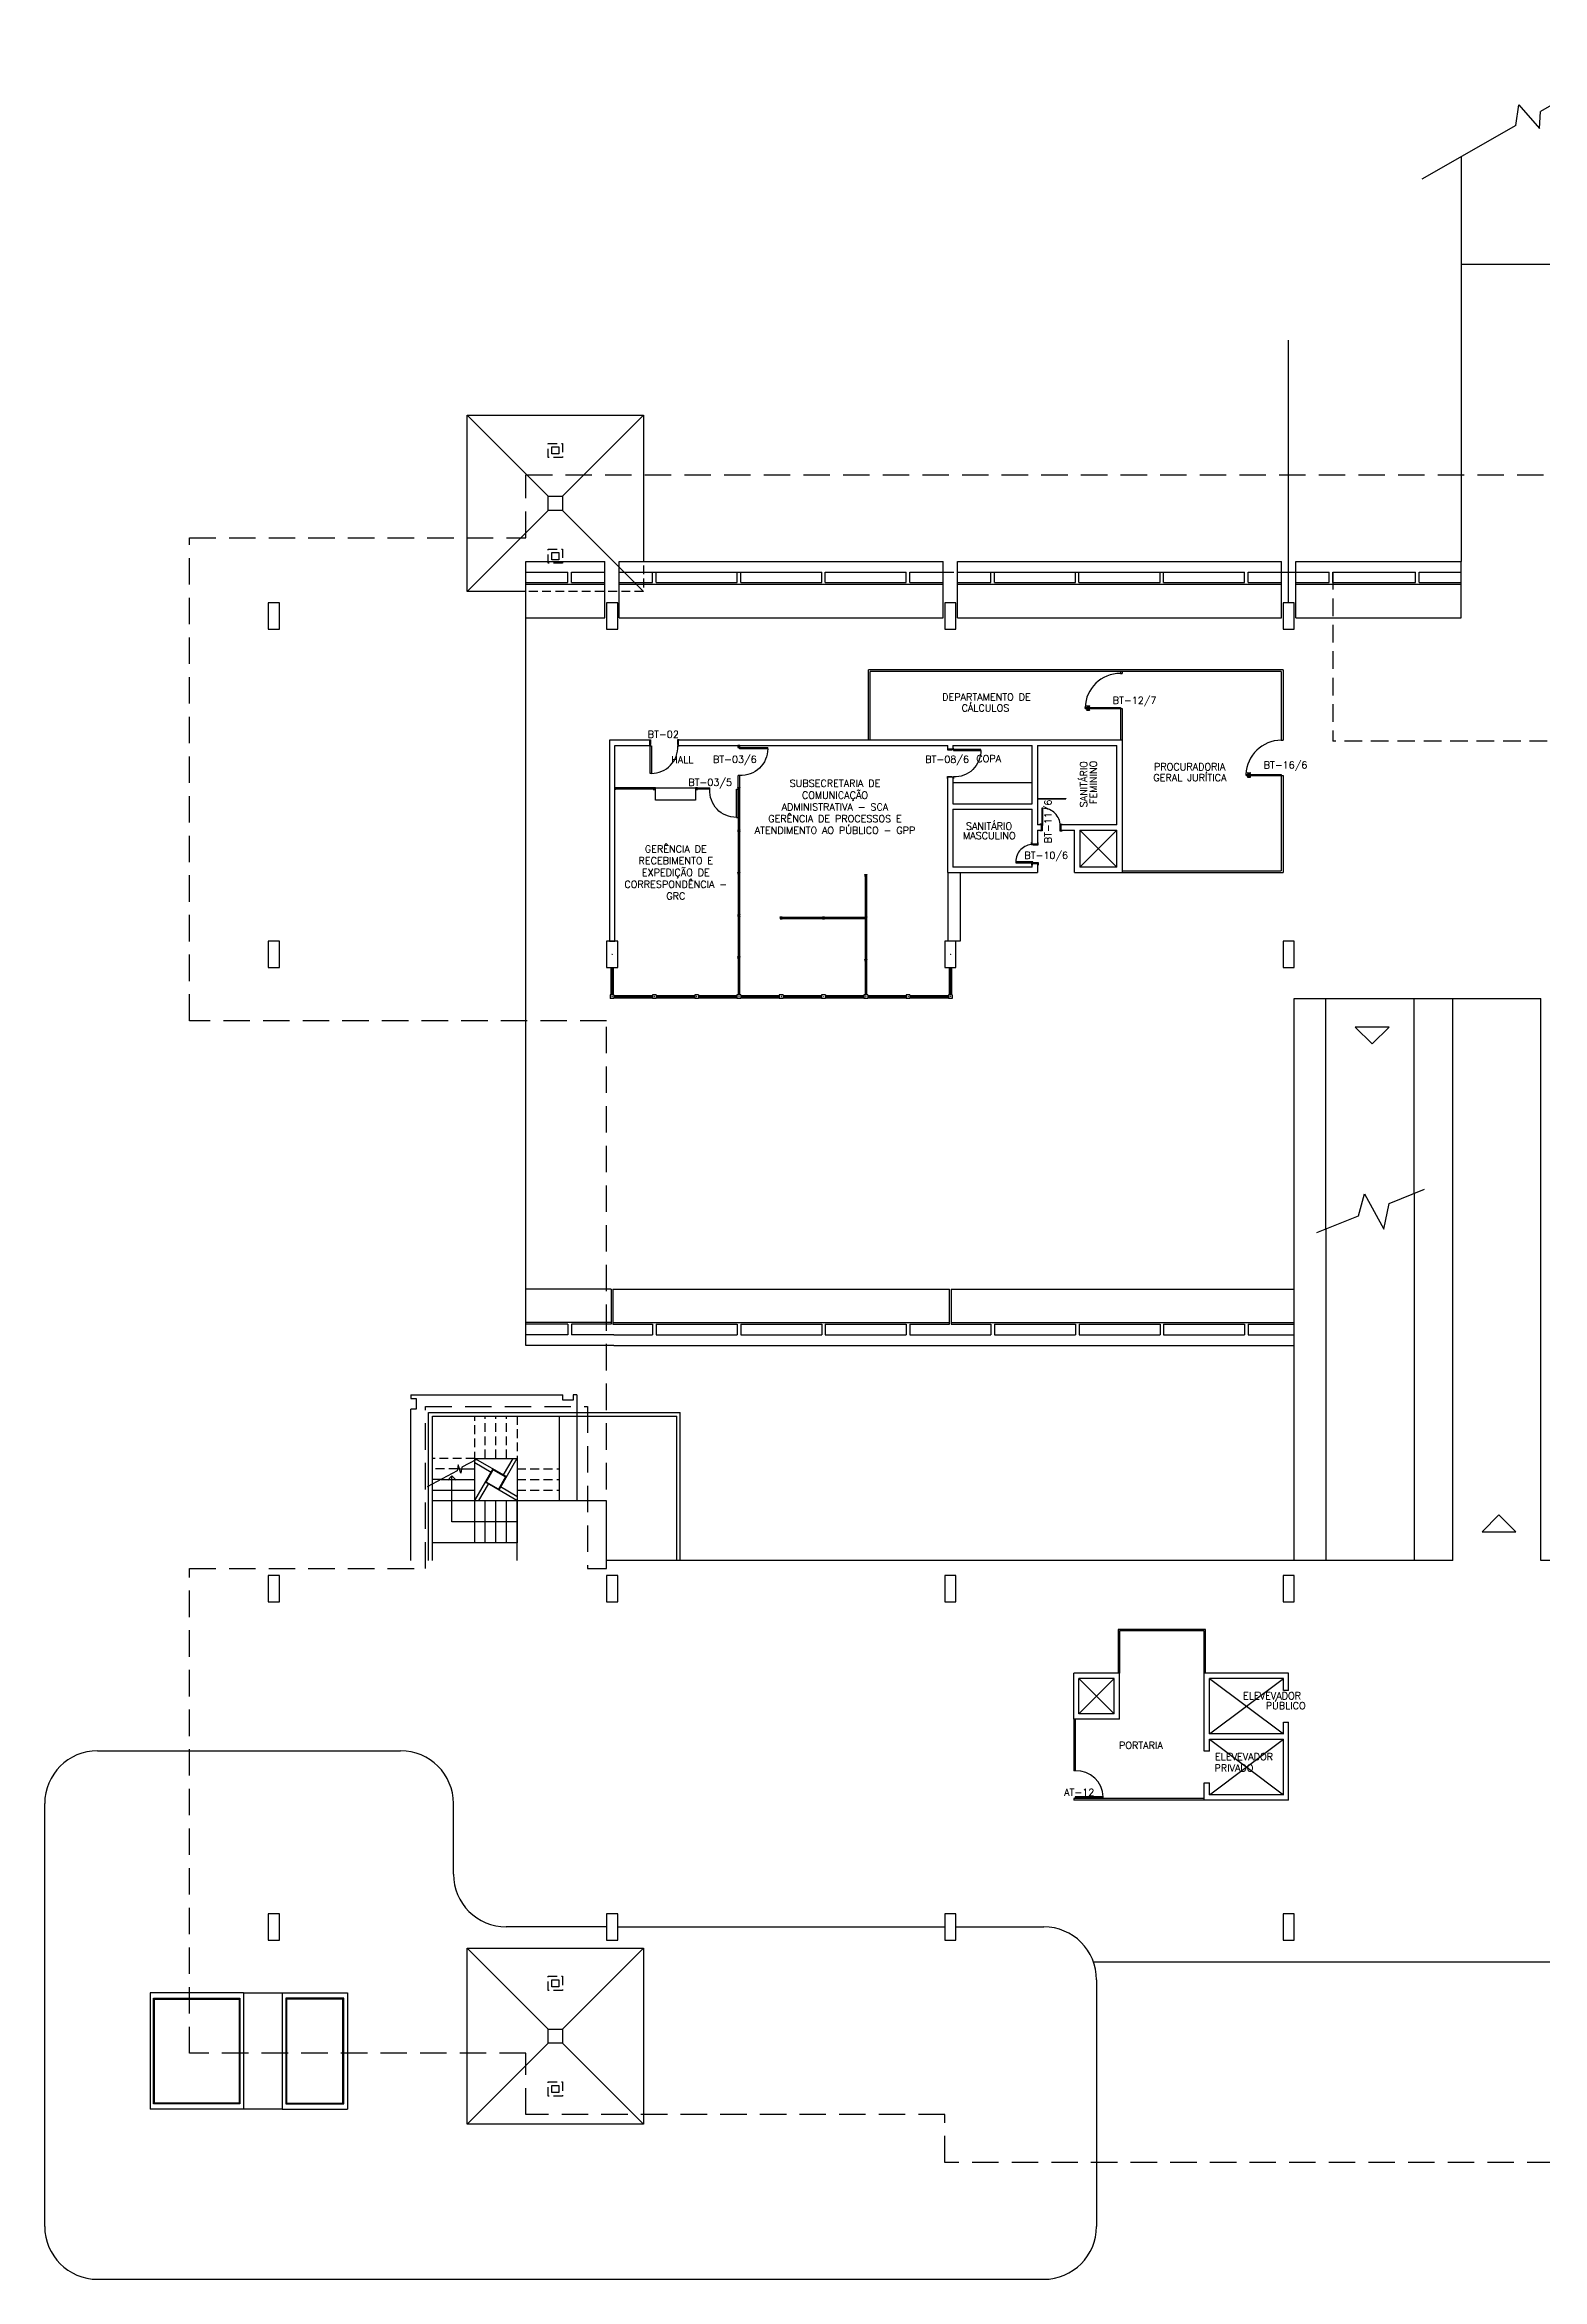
# Model space of a CAD drawing. Header units: millimetres. Extents: x 2324 to 2430, y 1100 to 1170.
# Drawn here: x 2323.6 to 2366.1, y 1106.3 to 1169.8 of the extents above; entities that cross this region are included whole.
import ezdxf
from ezdxf.enums import TextEntityAlignment as Align

# ---------------------------------------------------------------- set-up
doc = ezdxf.new("R2010")
doc.units = ezdxf.units.MM
doc.linetypes.add('DASHED', pattern=[0.75, 0.5, -0.25])
doc.linetypes.add('HIDDEN', pattern=[0.375, 0.25, -0.125])
for name, color, linetype in [('1', 1, 'Continuous'), ('ALVENARIA', 2, 'Continuous'), ('DIV', 2, 'Continuous'), ('ESQUADRIA', 1, 'Continuous'), ('MOB-WC', 2, 'Continuous'), ('PILAR', 2, 'Continuous'), ('PISO', 1, 'Continuous'), ('PORTA', 2, 'Continuous'), ('PROJ', 1, 'HIDDEN'), ('PROJECAO', 1, 'HIDDEN'), ('TEXTO', 2, 'Continuous'), ('TEXTO-ENDEREÇO', 2, 'Continuous')]:
    doc.layers.add(name, color=color, linetype=linetype)
doc.styles.add('UNB-100', font='simplex.shx', dxfattribs={"height": 0.2})
doc.styles.add('UNB-100-1', font='simplex.shx', dxfattribs={"height": 0.4})

# ---------------------------------------------------------------- blocks, each defined once
blk = doc.blocks.new('ESQ')
for p, q in [((-0.004, 0), (0.004, 0)), ((0, 0.004), (0, -0.004)), ((0.055, 0.03), (0.055, -0.03)), ((0.055, 0.03), (1.145, 0.03)), ((0.055, 0.01), (1.145, 0.01)), ((1.145, 0.03), (1.145, -0.03)), ((1.204, 0), (1.196, 0)), ((1.2, 0.004), (1.2, -0.004)), ((0.055, -0.01), (1.145, -0.01)), ((0.055, -0.03), (1.145, -0.03))]:
    blk.add_line(p, q)
blk = doc.blocks.new('ESQMT')
for p, q in [((-0.055, 0.055), (-0.055, -0.055)), ((0.055, 0.055), (-0.055, 0.055)), ((0.055, 0.055), (0.055, -0.055)), ((0.055, -0.055), (-0.055, -0.055))]:
    blk.add_line(p, q)
blk = doc.blocks.new('ESQPILAR')
for p, q in [((-0.004, 0), (0.004, 0)), ((0, 0.004), (0, -0.004)), ((0.375, 0.03), (1.145, 0.03)), ((0.375, -0.03), (0.375, 0.03)), ((0.375, 0.01), (1.145, 0.01)), ((1.145, 0.03), (1.145, -0.03)), ((1.204, 0), (1.196, 0)), ((1.2, 0.004), (1.2, -0.004)), ((0.375, -0.01), (1.145, -0.01)), ((0.375, -0.03), (1.145, -0.03))]:
    blk.add_line(p, q)
blk = doc.blocks.new('PRT')
for p, q in [((-0.03, 0), (-0.03, 0.01)), ((-0.03, 0.01), (0.02, 0.01)), ((0, -0.15), (0, 0)), ((0.02, 0.01), (0.02, -0.12)), ((0.83, 0.01), (0.78, 0.01)), ((0.78, 0.01), (0.78, -0.12)), ((0.8, -0.15), (0.8, 0)), ((0.83, 0), (0.83, 0.01)), ((-0.03, -0.16), (-0.03, -0.15)), ((0.01, -0.16), (-0.03, -0.16)), ((0.02, -0.12), (0.01, -0.12)), ((0.01, -0.12), (0.01, -0.16)), ((0.01, -0.16), (0.04, -0.16)), ((0.01, -0.94), (0.01, -0.16)), ((0.04, -0.16), (0.04, -0.94)), ((0.78, -0.12), (0.79, -0.12)), ((0.79, -0.12), (0.79, -0.16)), ((0.79, -0.16), (0.83, -0.16)), ((0.83, -0.16), (0.83, -0.15)), ((0.04, -0.94), (0.01, -0.94))]:
    blk.add_line(p, q)
blk.add_arc((0.041, -0.19), 0.75, 269.95414, 2.29246)
blk = doc.blocks.new('MONT')
for p, q in [((-0.03, 0.03), (-0.03, 0.02)), ((-0.02, 0.03), (-0.03, 0.03)), ((-0.03, 0.02), (-0.025, 0.02)), ((-0.025, -0.02), (-0.025, 0.02)), ((-0.02, 0.025), (-0.02, 0.03)), ((-0.02, 0.025), (0.02, 0.025)), ((0.02, 0.02), (-0.02, 0.02)), ((-0.02, 0.02), (-0.02, -0.02)), ((-0.004, 0), (0.004, 0)), ((0, 0.004), (0, -0.004)), ((0.02, 0.03), (0.02, 0.025)), ((0.02, 0.03), (0.03, 0.03)), ((0.02, -0.02), (0.02, 0.02)), ((0.025, 0.02), (0.025, -0.02)), ((0.025, 0.02), (0.03, 0.02)), ((0.03, 0.03), (0.03, 0.02)), ((-0.025, -0.02), (-0.03, -0.02)), ((-0.03, -0.02), (-0.03, -0.03)), ((-0.03, -0.03), (-0.02, -0.03)), ((-0.02, -0.02), (0.02, -0.02)), ((0.02, -0.025), (-0.02, -0.025)), ((-0.02, -0.03), (-0.02, -0.025)), ((0.02, -0.03), (0.02, -0.025)), ((0.03, -0.03), (0.02, -0.03)), ((0.025, -0.02), (0.03, -0.02)), ((0.03, -0.02), (0.03, -0.03))]:
    blk.add_line(p, q)
blk = doc.blocks.new('DIVI12')
for p, q in [((-0.004, 0), (0.004, 0)), ((0, 0.004), (0, -0.004)), ((0.025, 0.02), (0.025, -0.02)), ((0.025, 0.02), (1.175, 0.02)), ((1.175, 0.02), (1.175, -0.02)), ((1.204, 0), (1.196, 0)), ((1.2, 0.004), (1.2, -0.004)), ((0.025, -0.02), (1.175, -0.02))]:
    blk.add_line(p, q)
blk = doc.blocks.new('IMONT')
for p, q in [((0, 0.025), (0.02, 0.025)), ((0, 0.025), (0, -0.025)), ((0.02, 0.02), (0.005, 0.02)), ((0.005, 0.02), (0.005, -0.02)), ((0.02, 0.03), (0.02, 0.025)), ((0.02, 0.03), (0.03, 0.03)), ((0.02, -0.02), (0.02, 0.02)), ((0.025, 0.02), (0.025, -0.02)), ((0.025, 0.02), (0.03, 0.02)), ((0.03, 0.03), (0.03, 0.02)), ((0.02, -0.025), (0, -0.025)), ((0.005, -0.02), (0.02, -0.02)), ((0.02, -0.03), (0.02, -0.025)), ((0.03, -0.03), (0.02, -0.03)), ((0.025, -0.02), (0.03, -0.02)), ((0.03, -0.02), (0.03, -0.03))]:
    blk.add_line(p, q)
blk = doc.blocks.new('PDDIV12')
at = {"color": 2}
for p, q in [((-0.07, 0.82), (-0.07, 0.02)), ((-0.07, 0.82), (-0.03, 0.82)), ((-0.03, 0.02), (-0.03, 0.82)), ((-1.2, 0), (-1.21, 0)), ((-1.2, 0.01), (-1.2, -0.01)), ((-1.19, 0), (-1.2, 0)), ((-1.175, 0.02), (-1.175, -0.02)), ((-0.825, 0.02), (-1.175, 0.02)), ((-0.825, 0.02), (-0.825, -0.02)), ((-0.07, 0.02), (-0.03, 0.02)), ((-0.01, 0), (0.01, 0)), ((0, -0.01), (0, 0.01)), ((-1.175, -0.02), (-0.825, -0.02))]:
    blk.add_line(p, q, dxfattribs=at)
at = {"color": 1}
blk.add_arc((-0.071, 0.065), 0.755, 89.89813, 183.4171, dxfattribs=at)

msp = doc.modelspace()

# ---------------------------------------------------------------- linework, layer by layer
at = {"layer": '1', "linetype": 'Continuous'}
for p, q in [((2353.006, 1147.462), (2354.056, 1146.412)), ((2353.006, 1146.412), (2354.056, 1147.462)), ((2352.981, 1123.387), (2353.981, 1122.387)), ((2352.981, 1122.387), (2353.981, 1123.387)), ((2356.681, 1121.812), (2358.781, 1123.387)), ((2356.681, 1123.387), (2358.781, 1121.812)), ((2356.681, 1121.662), (2358.781, 1120.087)), ((2356.681, 1120.087), (2358.781, 1121.662))]:
    msp.add_line(p, q, dxfattribs=at)
at = {"layer": '1'}
for points in [[(2360.821, 1141.873), (2361.3, 1141.394), (2361.779, 1141.873)], [(2365.378, 1127.548), (2364.899, 1128.027), (2364.42, 1127.548)]]:
    msp.add_lwpolyline(points, close=True, dxfattribs=at)
at = {"layer": 'ALVENARIA', "linetype": 'Continuous'}
for p, q in [((2339.656, 1150.012), (2339.656, 1144.312)), ((2340.806, 1150.012), (2339.656, 1150.012)), ((2339.806, 1144.312), (2339.806, 1149.862)), ((2339.806, 1149.862), (2340.806, 1149.862)), ((2340.806, 1149.862), (2340.806, 1150.012)), ((2354.206, 1150.012), (2341.606, 1150.012)), ((2341.606, 1150.012), (2341.606, 1149.862)), ((2341.606, 1149.862), (2349.256, 1149.862)), ((2349.256, 1149.762), (2349.256, 1149.862)), ((2349.406, 1149.862), (2349.406, 1149.762)), ((2349.406, 1149.862), (2351.656, 1149.862)), ((2351.656, 1148.212), (2351.656, 1149.862)), ((2351.806, 1149.862), (2351.806, 1147.612)), ((2351.806, 1149.862), (2354.056, 1149.862)), ((2354.056, 1148.752), (2354.056, 1149.862)), ((2354.206, 1150.012), (2354.206, 1146.262)), ((2349.256, 1146.262), (2349.256, 1148.962)), ((2349.406, 1148.962), (2349.406, 1148.212)), ((2349.406, 1148.812), (2351.656, 1148.812)), ((2354.056, 1147.612), (2354.056, 1148.752)), ((2349.406, 1148.212), (2351.656, 1148.212)), ((2349.406, 1148.062), (2349.406, 1146.412)), ((2349.406, 1148.062), (2351.656, 1148.062)), ((2351.656, 1147.072), (2351.656, 1148.062)), ((2351.906, 1147.612), (2351.806, 1147.612)), ((2351.806, 1147.462), (2351.806, 1147.072)), ((2351.806, 1147.462), (2351.906, 1147.462)), ((2354.056, 1147.612), (2352.466, 1147.612)), ((2352.466, 1147.612), (2352.466, 1147.462)), ((2352.466, 1147.462), (2352.856, 1147.462)), ((2352.856, 1146.262), (2352.856, 1147.462)), ((2353.006, 1147.462), (2354.056, 1147.462)), ((2353.006, 1147.462), (2353.006, 1146.412)), ((2354.056, 1146.412), (2354.056, 1147.462)), ((2351.656, 1147.072), (2351.806, 1147.072)), ((2349.256, 1146.262), (2351.806, 1146.262)), ((2351.656, 1146.412), (2349.406, 1146.412)), ((2351.656, 1146.412), (2351.656, 1146.512)), ((2351.806, 1146.512), (2351.806, 1146.262)), ((2352.856, 1146.262), (2354.206, 1146.262)), ((2354.056, 1146.412), (2353.006, 1146.412)), ((2339.656, 1144.312), (2339.806, 1144.312)), ((2349.406, 1144.312), (2349.256, 1144.312)), ((2352.831, 1122.237), (2352.831, 1123.537)), ((2354.131, 1123.537), (2352.831, 1123.537)), ((2352.981, 1122.387), (2352.981, 1123.387)), ((2353.981, 1123.387), (2352.981, 1123.387)), ((2353.981, 1122.387), (2353.981, 1123.387)), ((2354.131, 1122.237), (2354.131, 1123.537)), ((2356.531, 1121.324), (2356.531, 1123.537)), ((2358.931, 1123.537), (2356.531, 1123.537)), ((2358.781, 1123.387), (2356.681, 1123.387)), ((2356.681, 1121.812), (2356.681, 1123.387)), ((2358.781, 1123.049), (2358.781, 1123.387)), ((2358.931, 1123.049), (2358.931, 1123.537)), ((2358.931, 1123.049), (2358.781, 1123.049)), ((2354.131, 1122.237), (2352.831, 1122.237)), ((2353.981, 1122.387), (2352.981, 1122.387)), ((2358.781, 1122.149), (2358.931, 1122.149)), ((2358.781, 1121.812), (2358.781, 1122.149)), ((2358.931, 1119.937), (2358.931, 1122.149)), ((2356.681, 1121.324), (2356.531, 1121.324)), ((2358.781, 1121.812), (2356.681, 1121.812)), ((2356.681, 1121.324), (2356.681, 1121.662)), ((2356.681, 1121.662), (2358.781, 1121.662)), ((2358.781, 1120.087), (2358.781, 1121.662)), ((2356.531, 1120.424), (2356.681, 1120.424)), ((2356.531, 1119.937), (2356.531, 1120.424)), ((2358.931, 1119.937), (2356.531, 1119.937)), ((2356.681, 1120.087), (2356.681, 1120.424)), ((2358.781, 1120.087), (2356.681, 1120.087))]:
    msp.add_line(p, q, dxfattribs=at)
at = {"layer": 'ALVENARIA'}
for p, q in [((2351.906, 1147.612), (2351.906, 1147.462)), ((2352.466, 1147.612), (2352.466, 1147.462)), ((2352.466, 1147.612), (2352.466, 1147.462)), ((2351.656, 1147.072), (2351.806, 1147.072)), ((2351.656, 1147.072), (2351.806, 1147.072)), ((2351.656, 1146.512), (2351.806, 1146.512))]:
    msp.add_line(p, q, dxfattribs=at)
at = {"layer": 'DIV', "linetype": 'Continuous'}
for p, q in [((2347.006, 1150.012), (2347.006, 1152.012)), ((2358.771, 1152.012), (2347.006, 1152.012)), ((2347.056, 1150.012), (2347.056, 1151.962)), ((2358.721, 1151.962), (2347.056, 1151.962)), ((2354.156, 1151.962), (2354.156, 1151.912)), ((2354.156, 1151.912), (2354.206, 1151.912)), ((2354.206, 1151.962), (2354.206, 1151.912)), ((2358.721, 1151.962), (2358.721, 1150.012)), ((2358.721, 1151.962), (2358.721, 1151.962)), ((2358.771, 1152.012), (2358.771, 1150.012)), ((2354.156, 1150.912), (2354.156, 1150.012)), ((2354.156, 1150.912), (2354.206, 1150.912)), ((2354.206, 1150.912), (2354.206, 1150.012)), ((2358.721, 1150.012), (2358.771, 1150.012)), ((2340.9, 1148.662), (2339.836, 1148.662)), ((2340.9, 1148.622), (2339.836, 1148.622)), ((2340.96, 1148.662), (2342.1, 1148.662)), ((2340.96, 1148.312), (2340.96, 1148.662)), ((2342.1, 1148.662), (2342.1, 1148.312)), ((2358.721, 1149.012), (2358.721, 1146.312)), ((2358.721, 1149.012), (2358.771, 1149.012)), ((2358.771, 1149.012), (2358.771, 1146.262)), ((2342.1, 1148.312), (2340.96, 1148.312)), ((2349.256, 1146.262), (2349.256, 1144.312)), ((2349.606, 1146.262), (2349.606, 1144.312)), ((2354.206, 1146.312), (2358.721, 1146.312)), ((2354.206, 1146.262), (2358.771, 1146.262)), ((2349.606, 1144.312), (2349.491, 1144.312)), ((2343.31, 1143.817), (2343.35, 1143.817)), ((2343.31, 1143.817), (2343.31, 1142.792)), ((2343.326, 1143.842), (2343.334, 1143.842)), ((2343.33, 1143.846), (2343.33, 1143.838)), ((2343.35, 1143.817), (2343.35, 1142.792)), ((2346.91, 1143.747), (2346.95, 1143.747)), ((2346.91, 1143.747), (2346.91, 1142.792)), ((2346.926, 1143.772), (2346.934, 1143.772)), ((2346.93, 1143.776), (2346.93, 1143.768)), ((2346.95, 1143.747), (2346.95, 1142.792)), ((2354.091, 1124.777), (2354.091, 1123.537)), ((2356.571, 1124.777), (2354.091, 1124.777)), ((2354.131, 1124.737), (2354.131, 1123.537)), ((2356.531, 1124.737), (2354.131, 1124.737)), ((2356.531, 1123.537), (2356.531, 1124.737)), ((2356.571, 1123.537), (2356.571, 1124.777)), ((2352.831, 1122.237), (2352.831, 1120.771)), ((2352.871, 1122.237), (2352.871, 1120.771)), ((2352.876, 1120.771), (2352.831, 1120.771)), ((2356.531, 1119.977), (2352.831, 1119.977)), ((2352.831, 1119.977), (2352.831, 1119.937)), ((2356.531, 1119.937), (2352.831, 1119.937)), ((2353.67, 1120.027), (2352.871, 1120.027)), ((2352.871, 1120.027), (2352.871, 1119.987)), ((2353.67, 1119.987), (2352.871, 1119.987)), ((2353.67, 1119.987), (2353.67, 1120.027))]:
    msp.add_line(p, q, dxfattribs=at)
msp.add_arc((2352.901, 1120.001), 0.77, 1.88477, 91.88477, dxfattribs=at)
at = {"layer": 'MOB-WC'}
for p, q in [((2351.806, 1148.362), (2352.606, 1148.362)), ((2351.806, 1148.347), (2352.606, 1148.347)), ((2352.606, 1148.362), (2352.606, 1148.347))]:
    msp.add_line(p, q, dxfattribs=at)
at = {"layer": 'PILAR'}
for p, q in [((2349.171, 1153.912), (2349.171, 1153.162)), ((2349.491, 1153.912), (2349.171, 1153.912)), ((2349.491, 1153.162), (2349.491, 1153.912)), ((2358.771, 1153.912), (2358.771, 1153.162)), ((2359.091, 1153.912), (2358.771, 1153.912)), ((2359.091, 1153.162), (2359.091, 1153.912)), ((2349.171, 1153.162), (2349.491, 1153.162)), ((2358.771, 1153.162), (2359.091, 1153.162)), ((2349.171, 1144.312), (2349.171, 1143.562)), ((2349.491, 1144.312), (2349.171, 1144.312)), ((2349.491, 1143.562), (2349.491, 1144.312)), ((2358.771, 1144.312), (2358.771, 1143.562)), ((2359.091, 1144.312), (2358.771, 1144.312)), ((2359.091, 1143.562), (2359.091, 1144.312)), ((2349.171, 1143.562), (2349.491, 1143.562)), ((2358.771, 1143.562), (2359.091, 1143.562)), ((2330.291, 1126.312), (2329.971, 1126.312)), ((2329.971, 1126.312), (2329.971, 1125.562)), ((2330.291, 1125.562), (2330.291, 1126.312)), ((2339.891, 1126.312), (2339.571, 1126.312)), ((2339.571, 1126.312), (2339.571, 1125.562)), ((2339.891, 1125.562), (2339.891, 1126.312)), ((2349.491, 1126.312), (2349.171, 1126.312)), ((2349.171, 1126.312), (2349.171, 1125.562)), ((2349.491, 1125.562), (2349.491, 1126.312)), ((2359.091, 1126.312), (2358.771, 1126.312)), ((2358.771, 1126.312), (2358.771, 1125.562)), ((2359.091, 1125.562), (2359.091, 1126.312)), ((2329.971, 1125.562), (2330.291, 1125.562)), ((2339.571, 1125.562), (2339.891, 1125.562)), ((2349.171, 1125.562), (2349.491, 1125.562)), ((2358.771, 1125.562), (2359.091, 1125.562)), ((2329.971, 1116.712), (2329.971, 1115.962)), ((2330.291, 1116.712), (2329.971, 1116.712)), ((2330.291, 1115.962), (2330.291, 1116.712)), ((2339.571, 1116.712), (2339.571, 1115.962)), ((2339.891, 1116.712), (2339.571, 1116.712)), ((2339.891, 1115.962), (2339.891, 1116.712)), ((2349.171, 1116.712), (2349.171, 1115.962)), ((2349.491, 1116.712), (2349.171, 1116.712)), ((2349.491, 1115.962), (2349.491, 1116.712)), ((2358.771, 1116.712), (2358.771, 1115.962)), ((2359.091, 1116.712), (2358.771, 1116.712)), ((2359.091, 1115.962), (2359.091, 1116.712)), ((2329.971, 1115.962), (2330.291, 1115.962)), ((2339.571, 1115.962), (2339.891, 1115.962)), ((2349.171, 1115.962), (2349.491, 1115.962)), ((2358.771, 1115.962), (2359.091, 1115.962))]:
    msp.add_line(p, q, dxfattribs=at)
for points in [[(2329.971, 1153.162), (2330.291, 1153.162), (2330.291, 1153.912), (2329.971, 1153.912)], [(2339.571, 1153.162), (2339.891, 1153.162), (2339.891, 1153.912), (2339.571, 1153.912)], [(2330.291, 1143.562), (2330.291, 1144.312), (2329.971, 1144.312), (2329.971, 1143.562)], [(2339.891, 1143.562), (2339.891, 1144.312), (2339.571, 1144.312), (2339.571, 1143.562)]]:
    msp.add_lwpolyline(points, close=True, dxfattribs=at)
at = {"layer": 'PISO'}
for p, q in [((2369.371, 1169.752), (2366.08, 1167.86)), ((2365.38, 1167.456), (2365.465, 1168.05)), ((2365.465, 1168.05), (2366.049, 1167.375)), ((2366.049, 1167.375), (2366.08, 1167.86)), ((2365.38, 1167.456), (2362.71, 1165.935)), ((2363.831, 1166.574), (2363.831, 1155.087)), ((2368.581, 1163.512), (2363.831, 1163.512)), ((2358.931, 1153.912), (2358.931, 1161.363)), ((2337.281, 1132.84), (2337.281, 1155.087)), ((2359.091, 1126.737), (2359.091, 1142.687)), ((2359.091, 1142.687), (2359.991, 1142.687)), ((2359.991, 1136.15), (2359.991, 1142.687)), ((2359.991, 1142.687), (2366.091, 1142.687)), ((2362.491, 1137.15), (2362.491, 1142.687)), ((2363.591, 1126.737), (2363.591, 1142.687)), ((2366.091, 1126.737), (2366.091, 1142.687)), ((2362.491, 1137.15), (2362.491, 1126.737)), ((2359.991, 1136.15), (2359.991, 1126.737))]:
    msp.add_line(p, q, dxfattribs=at)
at = {"layer": 'PISO', "linetype": 'Continuous'}
for p, q in [((2335.622, 1154.237), (2335.622, 1159.237)), ((2335.622, 1159.237), (2340.622, 1159.237)), ((2335.622, 1159.237), (2337.922, 1156.937)), ((2338.322, 1156.937), (2340.622, 1159.237)), ((2340.622, 1159.237), (2340.622, 1155.086)), ((2337.922, 1156.537), (2337.922, 1156.937)), ((2337.922, 1156.937), (2338.322, 1156.937)), ((2338.322, 1156.937), (2338.322, 1156.537)), ((2335.622, 1154.237), (2337.922, 1156.537)), ((2338.322, 1156.537), (2337.922, 1156.537)), ((2338.322, 1156.537), (2340.622, 1154.237)), ((2337.281, 1155.087), (2339.531, 1155.087)), ((2339.531, 1153.487), (2339.531, 1155.087)), ((2339.931, 1155.087), (2349.131, 1155.087)), ((2339.931, 1153.487), (2339.931, 1155.087)), ((2349.131, 1153.487), (2349.131, 1155.087)), ((2349.531, 1155.087), (2358.731, 1155.087)), ((2349.531, 1153.487), (2349.531, 1155.087)), ((2358.731, 1153.487), (2358.731, 1155.087)), ((2359.131, 1153.487), (2359.131, 1155.087)), ((2359.131, 1155.087), (2363.831, 1155.087)), ((2363.831, 1153.487), (2363.831, 1155.087)), ((2337.279, 1154.237), (2335.622, 1154.237)), ((2337.281, 1154.787), (2338.481, 1154.787)), ((2337.281, 1154.487), (2338.481, 1154.487)), ((2337.281, 1154.438), (2339.531, 1154.438)), ((2338.481, 1154.487), (2338.481, 1154.787)), ((2338.581, 1154.787), (2339.531, 1154.787)), ((2338.581, 1154.487), (2338.581, 1154.787)), ((2338.581, 1154.487), (2339.531, 1154.487)), ((2339.931, 1154.787), (2340.881, 1154.787)), ((2339.931, 1154.487), (2340.881, 1154.487)), ((2339.931, 1154.438), (2349.131, 1154.438)), ((2340.881, 1154.487), (2340.881, 1154.787)), ((2340.981, 1154.487), (2340.981, 1154.787)), ((2340.981, 1154.787), (2343.281, 1154.787)), ((2340.981, 1154.487), (2343.281, 1154.487)), ((2343.281, 1154.487), (2343.281, 1154.787)), ((2343.381, 1154.787), (2345.681, 1154.787)), ((2343.381, 1154.487), (2343.381, 1154.787)), ((2343.381, 1154.487), (2345.681, 1154.487)), ((2345.681, 1154.487), (2345.681, 1154.787)), ((2345.781, 1154.787), (2348.081, 1154.787)), ((2345.781, 1154.487), (2345.781, 1154.787)), ((2345.781, 1154.487), (2348.081, 1154.487)), ((2348.081, 1154.487), (2348.081, 1154.787)), ((2348.181, 1154.787), (2349.131, 1154.787)), ((2348.181, 1154.487), (2348.181, 1154.787)), ((2348.181, 1154.487), (2349.131, 1154.487)), ((2349.531, 1154.787), (2350.481, 1154.787)), ((2349.531, 1154.487), (2350.481, 1154.487)), ((2349.531, 1154.438), (2358.731, 1154.438)), ((2350.481, 1154.487), (2350.481, 1154.787)), ((2350.581, 1154.487), (2350.581, 1154.787)), ((2350.581, 1154.787), (2352.881, 1154.787)), ((2350.581, 1154.487), (2352.881, 1154.487)), ((2352.881, 1154.487), (2352.881, 1154.787)), ((2352.981, 1154.787), (2355.281, 1154.787)), ((2352.981, 1154.487), (2352.981, 1154.787)), ((2352.981, 1154.487), (2355.281, 1154.487)), ((2355.281, 1154.487), (2355.281, 1154.787)), ((2355.381, 1154.787), (2357.681, 1154.787)), ((2355.381, 1154.487), (2355.381, 1154.787)), ((2355.381, 1154.487), (2357.681, 1154.487)), ((2357.681, 1154.487), (2357.681, 1154.787)), ((2357.781, 1154.787), (2358.731, 1154.787)), ((2357.781, 1154.487), (2357.781, 1154.787)), ((2357.781, 1154.487), (2358.731, 1154.487)), ((2359.131, 1154.787), (2360.081, 1154.787)), ((2359.131, 1154.487), (2360.081, 1154.487)), ((2359.131, 1154.438), (2363.831, 1154.438)), ((2360.081, 1154.487), (2360.081, 1154.787)), ((2360.181, 1154.787), (2361.607, 1154.787)), ((2360.181, 1154.487), (2360.181, 1154.787)), ((2360.181, 1154.487), (2361.607, 1154.487)), ((2361.607, 1154.787), (2362.531, 1154.787)), ((2361.607, 1154.487), (2362.531, 1154.487)), ((2362.531, 1154.487), (2362.531, 1154.787)), ((2362.631, 1154.787), (2363.831, 1154.787)), ((2362.631, 1154.487), (2362.631, 1154.787)), ((2362.631, 1154.487), (2363.831, 1154.487)), ((2337.281, 1153.487), (2339.531, 1153.487)), ((2339.931, 1153.487), (2349.131, 1153.487)), ((2349.531, 1153.487), (2358.731, 1153.487)), ((2359.131, 1153.487), (2363.831, 1153.487)), ((2360.909, 1136.517), (2361.081, 1137.137)), ((2361.081, 1137.137), (2361.631, 1136.137)), ((2361.785, 1136.868), (2362.788, 1137.269)), ((2359.728, 1136.045), (2360.909, 1136.517)), ((2361.631, 1136.137), (2361.785, 1136.868)), ((2339.706, 1134.44), (2337.281, 1134.44)), ((2339.706, 1134.44), (2339.706, 1133.44)), ((2339.756, 1134.44), (2349.307, 1134.44)), ((2339.756, 1134.44), (2339.756, 1133.44)), ((2349.307, 1133.44), (2349.307, 1134.44)), ((2349.357, 1134.44), (2359.091, 1134.44)), ((2349.357, 1134.44), (2349.357, 1133.44)), ((2339.706, 1133.489), (2337.281, 1133.489)), ((2338.481, 1133.44), (2337.281, 1133.44)), ((2338.481, 1133.44), (2338.481, 1133.14)), ((2339.706, 1133.44), (2338.581, 1133.44)), ((2338.581, 1133.44), (2338.581, 1133.14)), ((2339.756, 1133.489), (2349.307, 1133.489)), ((2339.756, 1133.44), (2340.882, 1133.44)), ((2340.882, 1133.44), (2340.882, 1133.14)), ((2340.982, 1133.44), (2343.282, 1133.44)), ((2340.982, 1133.44), (2340.982, 1133.14)), ((2343.282, 1133.44), (2343.282, 1133.14)), ((2343.382, 1133.44), (2345.682, 1133.44)), ((2343.382, 1133.44), (2343.382, 1133.14)), ((2345.682, 1133.44), (2345.682, 1133.14)), ((2345.782, 1133.44), (2345.782, 1133.14)), ((2345.782, 1133.44), (2348.082, 1133.44)), ((2348.082, 1133.44), (2348.082, 1133.14)), ((2348.182, 1133.44), (2349.307, 1133.44)), ((2348.182, 1133.44), (2348.182, 1133.14)), ((2349.357, 1133.489), (2359.091, 1133.489)), ((2349.357, 1133.44), (2350.482, 1133.44)), ((2350.482, 1133.44), (2350.482, 1133.14)), ((2350.582, 1133.44), (2350.582, 1133.14)), ((2350.582, 1133.44), (2352.882, 1133.44)), ((2352.882, 1133.44), (2352.882, 1133.14)), ((2352.982, 1133.44), (2355.282, 1133.44)), ((2352.982, 1133.44), (2352.982, 1133.14)), ((2355.282, 1133.44), (2355.282, 1133.14)), ((2355.382, 1133.44), (2357.682, 1133.44)), ((2355.382, 1133.44), (2355.382, 1133.14)), ((2357.682, 1133.44), (2357.682, 1133.14)), ((2357.782, 1133.44), (2359.091, 1133.44)), ((2357.782, 1133.44), (2357.782, 1133.14)), ((2338.481, 1133.14), (2337.281, 1133.14)), ((2339.782, 1132.84), (2337.281, 1132.84)), ((2339.782, 1133.14), (2338.581, 1133.14)), ((2339.782, 1133.14), (2340.882, 1133.14)), ((2339.782, 1132.84), (2349.357, 1132.84)), ((2340.982, 1133.14), (2343.282, 1133.14)), ((2343.382, 1133.14), (2345.682, 1133.14)), ((2345.782, 1133.14), (2348.082, 1133.14)), ((2348.182, 1133.14), (2349.357, 1133.14)), ((2349.357, 1133.14), (2350.482, 1133.14)), ((2349.357, 1132.84), (2359.091, 1132.84)), ((2350.582, 1133.14), (2352.882, 1133.14)), ((2352.982, 1133.14), (2355.282, 1133.14)), ((2355.382, 1133.14), (2357.682, 1133.14)), ((2357.782, 1133.14), (2359.091, 1133.14)), ((2334.024, 1131.434), (2334.024, 1131.334)), ((2334.024, 1131.434), (2338.332, 1131.434)), ((2334.024, 1131.334), (2334.174, 1131.334)), ((2334.174, 1131.334), (2334.174, 1131.034)), ((2338.332, 1131.284), (2338.332, 1131.434)), ((2338.732, 1131.434), (2338.632, 1131.434)), ((2338.632, 1131.434), (2338.632, 1131.284)), ((2338.732, 1131.434), (2338.732, 1128.434)), ((2334.024, 1126.737), (2334.024, 1131.034)), ((2334.174, 1131.034), (2334.024, 1131.034)), ((2334.524, 1126.737), (2334.524, 1130.934)), ((2334.524, 1130.934), (2341.664, 1130.934)), ((2334.632, 1128.146), (2334.632, 1130.834)), ((2334.632, 1130.834), (2335.573, 1130.834)), ((2335.583, 1130.834), (2338.232, 1130.834)), ((2338.232, 1130.834), (2338.232, 1128.433)), ((2338.232, 1130.834), (2341.571, 1130.834)), ((2338.632, 1131.284), (2338.332, 1131.284)), ((2341.571, 1126.737), (2341.571, 1130.834)), ((2341.664, 1126.737), (2341.664, 1130.934)), ((2335.835, 1129.633), (2337.035, 1129.633)), ((2335.835, 1129.633), (2336.732, 1129.115)), ((2335.835, 1127.233), (2335.835, 1129.574)), ((2335.835, 1129.517), (2336.304, 1129.246)), ((2337.032, 1129.634), (2336.514, 1128.736)), ((2336.917, 1129.634), (2336.646, 1129.165)), ((2337.035, 1129.631), (2337.035, 1127.233)), ((2334.88, 1129.033), (2335.741, 1129.033)), ((2335.188, 1129.135), (2335.069, 1129.015)), ((2335.188, 1127.833), (2335.188, 1129.135)), ((2335.188, 1129.135), (2335.307, 1129.015)), ((2335.348, 1129.333), (2335.835, 1129.333)), ((2335.745, 1129.033), (2335.835, 1129.033)), ((2335.836, 1128.436), (2336.354, 1129.333)), ((2335.952, 1128.436), (2336.222, 1128.905)), ((2337.033, 1128.437), (2336.136, 1128.955)), ((2336.163, 1128.962), (2336.362, 1129.306)), ((2336.507, 1128.764), (2336.163, 1128.962)), ((2336.362, 1129.306), (2336.705, 1129.107)), ((2336.705, 1129.107), (2336.507, 1128.764)), ((2337.033, 1128.552), (2336.564, 1128.823)), ((2337.035, 1129.333), (2337.035, 1129.333)), ((2337.035, 1129.033), (2337.035, 1129.033)), ((2334.632, 1128.733), (2335.835, 1128.733)), ((2338.232, 1128.433), (2334.632, 1128.433)), ((2336.135, 1127.233), (2336.135, 1128.433)), ((2336.435, 1127.233), (2336.435, 1128.433)), ((2336.735, 1127.233), (2336.735, 1128.433)), ((2337.032, 1128.432), (2337.032, 1127.234)), ((2337.035, 1128.733), (2337.035, 1128.733)), ((2339.571, 1128.433), (2338.232, 1128.433)), ((2339.571, 1126.737), (2339.571, 1128.433)), ((2334.632, 1126.737), (2334.632, 1128.137)), ((2337.032, 1127.833), (2335.188, 1127.833)), ((2337.032, 1127.234), (2334.632, 1127.234)), ((2337.032, 1127.234), (2337.032, 1126.737)), ((2363.591, 1126.737), (2339.571, 1126.737)), ((2367.121, 1126.737), (2366.091, 1126.737)), ((2325.131, 1121.337), (2333.731, 1121.337)), ((2323.631, 1107.837), (2323.631, 1119.837)), ((2335.231, 1117.837), (2335.231, 1119.837)), ((2339.571, 1116.337), (2336.731, 1116.337)), ((2339.891, 1116.337), (2349.171, 1116.337)), ((2349.491, 1116.337), (2351.981, 1116.337)), ((2335.622, 1110.737), (2335.622, 1115.737)), ((2335.622, 1115.737), (2337.922, 1113.437)), ((2335.622, 1115.737), (2340.622, 1115.737)), ((2338.322, 1113.437), (2340.622, 1115.737)), ((2340.622, 1115.737), (2340.622, 1110.737)), ((2367.121, 1115.337), (2353.395, 1115.337)), ((2353.481, 1114.837), (2353.481, 1107.837)), ((2335.622, 1110.737), (2337.922, 1113.037)), ((2337.922, 1113.437), (2338.322, 1113.437)), ((2337.922, 1113.037), (2337.922, 1113.437)), ((2338.322, 1113.037), (2337.922, 1113.037)), ((2338.322, 1113.437), (2338.322, 1113.037)), ((2338.322, 1113.037), (2340.622, 1110.737)), ((2340.622, 1110.737), (2335.622, 1110.737)), ((2325.131, 1106.337), (2351.981, 1106.337))]:
    msp.add_line(p, q, dxfattribs=at)
at = {"layer": 'PISO', "linetype": 'HIDDEN'}
for p, q in [((2337.922, 1158.037), (2337.922, 1158.437)), ((2337.922, 1158.437), (2338.322, 1158.437)), ((2338.322, 1158.037), (2337.922, 1158.037)), ((2338.022, 1158.137), (2338.022, 1158.337)), ((2338.022, 1158.337), (2338.222, 1158.337)), ((2338.222, 1158.137), (2338.022, 1158.137)), ((2338.222, 1158.337), (2338.222, 1158.137)), ((2338.322, 1158.437), (2338.322, 1158.037)), ((2337.922, 1155.037), (2337.922, 1155.437)), ((2337.922, 1155.437), (2338.322, 1155.437)), ((2338.322, 1155.437), (2338.322, 1155.037)), ((2338.322, 1155.037), (2337.922, 1155.037)), ((2338.022, 1155.137), (2338.022, 1155.337)), ((2338.022, 1155.337), (2338.222, 1155.337)), ((2338.222, 1155.137), (2338.022, 1155.137)), ((2338.222, 1155.337), (2338.222, 1155.137)), ((2340.622, 1155.352), (2340.622, 1154.237)), ((2340.622, 1154.237), (2337.3, 1154.237)), ((2335.835, 1129.574), (2335.835, 1130.833)), ((2336.135, 1129.633), (2336.135, 1130.833)), ((2336.435, 1129.633), (2336.435, 1130.833)), ((2336.735, 1129.633), (2336.735, 1130.833)), ((2337.035, 1130.834), (2337.035, 1129.633)), ((2335.835, 1129.633), (2334.632, 1129.633)), ((2335.348, 1129.333), (2334.632, 1129.333)), ((2334.88, 1129.033), (2334.632, 1129.033)), ((2337.037, 1129.333), (2338.235, 1129.333)), ((2337.037, 1129.033), (2338.235, 1129.033)), ((2337.037, 1128.733), (2338.235, 1128.733)), ((2337.922, 1114.937), (2338.322, 1114.937)), ((2337.922, 1114.537), (2337.922, 1114.937)), ((2338.322, 1114.937), (2338.322, 1114.537)), ((2338.322, 1114.537), (2337.922, 1114.537)), ((2338.022, 1114.837), (2338.222, 1114.837)), ((2338.022, 1114.637), (2338.022, 1114.837)), ((2338.222, 1114.637), (2338.022, 1114.637)), ((2338.222, 1114.837), (2338.222, 1114.637)), ((2337.922, 1111.537), (2337.922, 1111.937)), ((2337.922, 1111.937), (2338.322, 1111.937)), ((2338.022, 1111.837), (2338.222, 1111.837)), ((2338.022, 1111.637), (2338.022, 1111.837)), ((2338.222, 1111.837), (2338.222, 1111.637)), ((2338.322, 1111.937), (2338.322, 1111.537)), ((2338.322, 1111.537), (2337.922, 1111.537)), ((2338.222, 1111.637), (2338.022, 1111.637))]:
    msp.add_line(p, q, dxfattribs=at)
at = {"layer": 'PISO', "linetype": 'Continuous'}
for points in [[(2335.888, 1129.602), (2335.471, 1129.381), (2335.439, 1129.217), (2335.367, 1129.451), (2335.338, 1129.276), (2334.482, 1128.822)], [(2329.271, 1114.462), (2326.621, 1114.462)], [(2326.621, 1114.462), (2326.621, 1111.162)], [(2326.721, 1114.312), (2329.171, 1114.312), (2329.171, 1111.312), (2326.721, 1111.312), (2326.721, 1114.312)], [(2329.271, 1114.462), (2329.271, 1111.162)], [(2329.271, 1114.462), (2330.371, 1114.462)], [(2330.371, 1114.462), (2330.371, 1111.162)], [(2330.371, 1114.462), (2332.221, 1114.462)], [(2332.121, 1111.312), (2332.121, 1114.312), (2330.471, 1114.312), (2330.471, 1111.312), (2332.121, 1111.312)], [(2332.221, 1114.462), (2332.221, 1111.162)], [(2329.271, 1111.162), (2326.621, 1111.162)], [(2330.371, 1111.162), (2329.271, 1111.162)], [(2330.371, 1111.162), (2332.221, 1111.162)]]:
    msp.add_lwpolyline(points, dxfattribs=at)
for points in [[(2326.746, 1114.287), (2329.146, 1114.287), (2329.146, 1111.337), (2326.746, 1111.337)], [(2332.096, 1111.337), (2332.096, 1114.287), (2330.496, 1114.287), (2330.496, 1111.337)]]:
    msp.add_lwpolyline(points, close=True, dxfattribs=at)
for centre, radius, start, end in [((2354.156, 1150.911), 1.001, 90.0192, 178.23587), ((2358.721, 1149.011), 1.001, 90.0192, 178.23587), ((2325.131, 1119.837), 1.5, 90, 180), ((2333.731, 1119.837), 1.5, 0, 90), ((2336.731, 1117.837), 1.5, 180, 270), ((2351.981, 1114.837), 1.5, 0, 90), ((2325.131, 1107.837), 1.5, 180, 270), ((2351.981, 1107.837), 1.5, 270, 0)]:
    msp.add_arc(centre, radius, start, end, dxfattribs=at)
at = {"layer": 'PORTA'}
for p, q in [((2353.156, 1150.942), (2354.156, 1150.942)), ((2353.156, 1150.912), (2353.156, 1150.942)), ((2353.156, 1150.912), (2354.156, 1150.912)), ((2353.2, 1150.948), (2353.24, 1150.948)), ((2353.2, 1150.948), (2353.2, 1150.942)), ((2353.2, 1150.906), (2353.2, 1150.912)), ((2353.2, 1150.906), (2353.24, 1150.906)), ((2353.208, 1150.988), (2353.276, 1150.988)), ((2353.208, 1150.971), (2353.276, 1150.971)), ((2353.208, 1150.971), (2353.208, 1150.947)), ((2353.208, 1150.883), (2353.208, 1150.906)), ((2353.208, 1150.883), (2353.276, 1150.883)), ((2353.208, 1150.865), (2353.276, 1150.865)), ((2353.232, 1150.971), (2353.232, 1150.947)), ((2353.232, 1150.883), (2353.232, 1150.906)), ((2353.24, 1150.948), (2353.24, 1150.942)), ((2353.24, 1150.906), (2353.24, 1150.912)), ((2354.156, 1150.942), (2354.156, 1150.912)), ((2357.773, 1149.088), (2357.841, 1149.088)), ((2357.721, 1149.042), (2358.721, 1149.042)), ((2357.721, 1149.012), (2357.721, 1149.042)), ((2357.721, 1149.012), (2358.721, 1149.012)), ((2357.765, 1149.048), (2357.805, 1149.048)), ((2357.765, 1149.048), (2357.765, 1149.042)), ((2357.765, 1149.006), (2357.765, 1149.012)), ((2357.765, 1149.006), (2357.805, 1149.006)), ((2357.773, 1149.071), (2357.841, 1149.071)), ((2357.773, 1149.071), (2357.773, 1149.047)), ((2357.773, 1148.983), (2357.773, 1149.006)), ((2357.773, 1148.983), (2357.841, 1148.983)), ((2357.773, 1148.965), (2357.841, 1148.965)), ((2357.797, 1149.071), (2357.797, 1149.047)), ((2357.797, 1148.983), (2357.797, 1149.006)), ((2357.805, 1149.048), (2357.805, 1149.042)), ((2357.805, 1149.006), (2357.805, 1149.012)), ((2358.721, 1149.042), (2358.721, 1149.012)), ((2351.959, 1148.082), (2351.929, 1148.082)), ((2351.929, 1148.082), (2351.929, 1147.595)), ((2351.959, 1147.595), (2351.959, 1148.082)), ((2351.866, 1147.632), (2351.866, 1147.612)), ((2351.926, 1147.632), (2351.866, 1147.632)), ((2351.906, 1147.612), (2351.866, 1147.612)), ((2351.866, 1147.462), (2351.866, 1147.442)), ((2351.936, 1147.442), (2351.866, 1147.442)), ((2351.906, 1147.612), (2351.906, 1147.462)), ((2351.926, 1147.632), (2351.926, 1147.591)), ((2351.936, 1147.591), (2351.926, 1147.591)), ((2351.929, 1147.595), (2351.959, 1147.595)), ((2351.936, 1147.591), (2351.936, 1147.442)), ((2352.436, 1147.591), (2352.436, 1147.442)), ((2352.436, 1147.591), (2352.446, 1147.591)), ((2352.436, 1147.442), (2352.506, 1147.442)), ((2352.446, 1147.632), (2352.506, 1147.632)), ((2352.446, 1147.632), (2352.446, 1147.591)), ((2352.466, 1147.612), (2352.466, 1147.462)), ((2352.506, 1147.632), (2352.506, 1147.612)), ((2352.506, 1147.462), (2352.506, 1147.442)), ((2351.186, 1146.565), (2351.186, 1146.535)), ((2351.673, 1146.565), (2351.186, 1146.565)), ((2351.636, 1147.052), (2351.636, 1147.112)), ((2351.636, 1147.112), (2351.656, 1147.112)), ((2351.636, 1147.052), (2351.677, 1147.052)), ((2351.656, 1147.072), (2351.806, 1147.072)), ((2351.673, 1146.535), (2351.673, 1146.565)), ((2351.677, 1147.042), (2351.677, 1147.052)), ((2351.677, 1147.042), (2351.826, 1147.042)), ((2351.806, 1147.112), (2351.826, 1147.112)), ((2351.826, 1147.042), (2351.826, 1147.112)), ((2351.186, 1146.535), (2351.673, 1146.535)), ((2351.636, 1146.532), (2351.677, 1146.532)), ((2351.636, 1146.532), (2351.636, 1146.472)), ((2351.636, 1146.472), (2351.656, 1146.472)), ((2351.656, 1146.512), (2351.656, 1146.472)), ((2351.656, 1146.512), (2351.806, 1146.512)), ((2351.677, 1146.542), (2351.677, 1146.532)), ((2351.677, 1146.542), (2351.826, 1146.542)), ((2351.806, 1146.472), (2351.826, 1146.472)), ((2351.826, 1146.542), (2351.826, 1146.472))]:
    msp.add_line(p, q, dxfattribs=at)
for centre, radius, start, end in [((2353.208, 1150.98), 0.00874, 90, 180), ((2353.208, 1150.98), 0.00874, 180, 270), ((2353.208, 1150.874), 0.00874, 90, 180), ((2353.208, 1150.874), 0.00874, 180, 270), ((2353.276, 1150.98), 0.00874, 0, 90), ((2353.276, 1150.98), 0.00874, 270, 0), ((2353.276, 1150.874), 0.00874, 0, 90), ((2353.276, 1150.874), 0.00874, 270, 0), ((2357.773, 1149.08), 0.00874, 90, 180), ((2357.841, 1149.08), 0.00874, 0, 90), ((2357.773, 1149.08), 0.00874, 180, 270), ((2357.773, 1148.974), 0.00874, 90, 180), ((2357.773, 1148.974), 0.00874, 180, 270), ((2357.841, 1149.08), 0.00874, 270, 0), ((2357.841, 1148.974), 0.00874, 0, 90), ((2357.841, 1148.974), 0.00874, 270, 0), ((2351.959, 1147.595), 0.487, 359.51243, 90), ((2351.673, 1146.565), 0.487, 89.51243, 180)]:
    msp.add_arc(centre, radius, start, end, dxfattribs=at)
at = {"layer": 'PROJ', "linetype": 'HIDDEN', "ltscale": 3}
msp.add_lwpolyline([(2368.697, 1109.655), (2349.177, 1109.655), (2349.177, 1111.013), (2337.287, 1111.013), (2337.287, 1112.755), (2327.737, 1112.755), (2327.737, 1126.505), (2334.438, 1126.505), (2334.438, 1131.105), (2339.038, 1131.105), (2339.038, 1126.505), (2339.577, 1126.505), (2339.577, 1142.055), (2327.737, 1142.055), (2327.737, 1155.755), (2337.287, 1155.755), (2337.287, 1157.548), (2399.787, 1157.548)], dxfattribs=at)
at = {"layer": 'PROJECAO', "linetype": 'DASHED'}
for p, q in [((2339.931, 1154.787), (2360.181, 1154.787)), ((2360.181, 1154.787), (2360.181, 1149.987)), ((2360.181, 1154.787), (2360.181, 1149.987)), ((2368.516, 1149.987), (2360.181, 1149.987))]:
    msp.add_line(p, q, dxfattribs=at)

# ---------------------------------------------------------------- block references
at = {"layer": 'DIV', "linetype": 'Continuous', "xscale": -1}
for name, p, rotation in [('MONT', (2343.33, 1149.842), 90), ('PDDIV12', (2343.33, 1149.842), 270), ('MONT', (2340.93, 1148.642), 90), ('MONT', (2342.13, 1148.642), 90), ('PDDIV12', (2343.33, 1148.642), 180), ('MONT', (2343.33, 1148.642), 90), ('DIVI12', (2343.33, 1148.642), 90), ('DIVI12', (2343.33, 1147.442), 90), ('MONT', (2343.33, 1146.242), 90), ('DIVI12', (2343.33, 1146.242), 90), ('MONT', (2346.93, 1146.172), 90), ('DIVI12', (2346.93, 1146.172), 90), ('DIVI12', (2343.33, 1145.042), 90), ('MONT', (2344.53, 1144.972), 90), ('DIVI12', (2344.53, 1144.972), 180), ('MONT', (2345.73, 1144.972), 90), ('DIVI12', (2345.73, 1144.972), 180), ('MONT', (2346.93, 1144.972), 90), ('DIVI12', (2346.93, 1144.972), 90), ('MONT', (2343.33, 1143.842), 90), ('MONT', (2346.93, 1143.772), 90)]:
    msp.add_blockref(name, p, dxfattribs=dict(at, rotation=rotation))
at = {"layer": 'DIV', "linetype": 'Continuous'}
msp.add_blockref('IMONT', (2339.806, 1148.642), dxfattribs=at)
at = {"layer": 'DIV', "linetype": 'Continuous', "xscale": -1}
for p in [(2343.33, 1147.442), (2343.33, 1145.042)]:
    msp.add_blockref('MONT', p, dxfattribs=at)
at = {"layer": 'ESQUADRIA', "linetype": 'Continuous', "rotation": 270}
for p in [(2339.731, 1143.937), (2349.331, 1143.937)]:
    msp.add_blockref('ESQPILAR', p, dxfattribs=at)
at = {"layer": 'ESQUADRIA', "linetype": 'Continuous'}
for name, p in [('ESQMT', (2339.731, 1142.737)), ('ESQ', (2339.731, 1142.737)), ('ESQMT', (2340.931, 1142.737)), ('ESQ', (2340.931, 1142.737)), ('ESQMT', (2342.131, 1142.737)), ('ESQ', (2342.131, 1142.737)), ('ESQMT', (2343.331, 1142.737)), ('ESQ', (2343.331, 1142.737)), ('ESQMT', (2344.531, 1142.737)), ('ESQ', (2344.531, 1142.737)), ('ESQMT', (2345.731, 1142.737)), ('ESQ', (2345.731, 1142.737)), ('ESQMT', (2346.931, 1142.737)), ('ESQ', (2346.931, 1142.737)), ('ESQMT', (2348.131, 1142.737)), ('ESQ', (2348.131, 1142.737)), ('ESQMT', (2349.331, 1142.737))]:
    msp.add_blockref(name, p, dxfattribs=at)
at = {"layer": 'PORTA', "linetype": 'Continuous'}
msp.add_blockref('PRT', (2340.806, 1150.012), dxfattribs=at)
at = {"layer": 'PORTA', "linetype": 'Continuous', "xscale": -1, "rotation": 90}
msp.add_blockref('PRT', (2349.256, 1149.762), dxfattribs=at)

# ---------------------------------------------------------------- texts
at = {"layer": 'TEXTO', "linetype": 'Continuous', "style": 'UNB-100'}
for s, p in [('DEPARTAMENTO DE', (2349.099, 1151.137)), (' CÁLCULOS', (2349.512, 1150.827)), ('HALL', (2341.409, 1149.361)), ('COPA', (2350.069, 1149.387)), ('GERAL JURÍTICA', (2355.093, 1148.851)), ('PROCURADORIA', (2355.111, 1149.159)), ('MASCULINO', (2349.691, 1147.204)), ('SANITÁRIO', (2349.773, 1147.475)), ('ELEVEVADOR', (2357.638, 1122.795)), ('PÚBLICO', (2358.283, 1122.517)), ('ELEVEVADOR', (2356.842, 1121.068)), ('PRIVADO', (2356.826, 1120.748))]:
    msp.add_text(s, height=0.2, dxfattribs=at).set_placement(p)
for s, p in [('SANITÁRIO', (2353.215, 1148.109)), ('FEMININO', (2353.486, 1148.205))]:
    msp.add_text(s, height=0.2, rotation=90, dxfattribs=at).set_placement(p)
msp.add_text('PORTARIA', height=0.2, dxfattribs=at).set_placement((2354.739, 1121.391), align=Align.CENTER)
at = {"layer": 'TEXTO', "char_height": 0.2, "attachment_point": 5, "style": 'UNB-100'}
for s, insert, width in [('SUBSECRETARIA DE \\PCOMUNICAÇÃO\\PADMINISTRATIVA - SCA \\PGERÊNCIA DE PROCESSOS E ATENDIMENTO AO PÚBLICO - GPP', (2346.057, 1148.121), 5.39636), ('GERÊNCIA DE RECEBIMENTO E EXPEDIÇÃO DE CORRESPONDÊNCIA - GRC', (2341.54, 1146.26), 3.24133)]:
    msp.add_mtext(s, dxfattribs=dict(at, insert=insert, width=width))
at = {"layer": 'TEXTO-ENDEREÇO', "style": 'UNB-100-1'}
for s, p in [('BT-12/7', (2354.56, 1151.044)), ('BT-02', (2341.186, 1150.084)), ('BT-03/6', (2343.215, 1149.374)), ('BT-08/6', (2349.239, 1149.374)), ('BT-16/6', (2358.843, 1149.211)), ('BT-03/5', (2342.515, 1148.715)), ('BT-10/6', (2352.053, 1146.646)), ('AT-12', (2352.988, 1120.058))]:
    msp.add_text(s, height=0.2, dxfattribs=at).set_placement(p, align=Align.CENTER)
msp.add_text('BT-11/6', height=0.2, rotation=90, dxfattribs=at).set_placement((2352.203, 1147.71), align=Align.CENTER)

doc.saveas('drawing.dxf')
